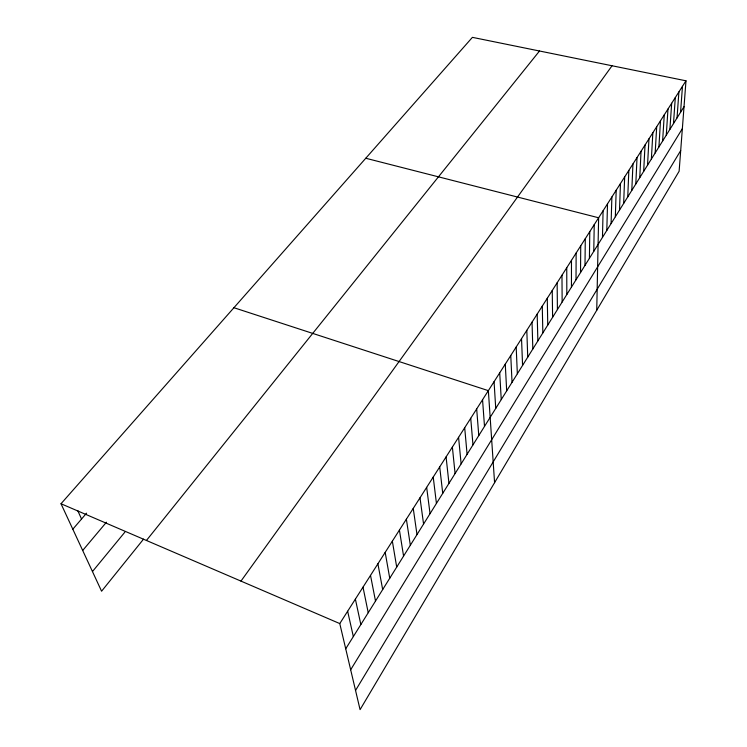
<?xml version="1.0" encoding="UTF-8"?>
<svg xmlns="http://www.w3.org/2000/svg" width="747" height="747" viewBox="0 0 747 747"><rect width="100%" height="100%" fill="white"/><g stroke="black" fill="none" stroke-linecap="round" stroke-linejoin="round"><path stroke-width="1.12" d="M571.446 287.091L571.474 260.348M576.021 279.77L576.133 253.037M580.531 272.534L580.736 245.819M584.994 265.381L585.293 238.685M589.411 258.313L589.785 231.635M593.772 251.328L594.229 224.66M596.741 310.257L598.627 217.779L365.759 158.252M602.465 237.387L603.09 210.766M606.807 230.44L607.516 203.838M611.093 223.568L611.877 196.993M615.332 216.779L616.191 190.233M619.524 210.066L620.458 183.547M623.661 203.436L624.669 176.936M627.76 196.872L628.834 170.409M631.803 190.382L632.952 163.957M635.809 183.977L637.023 157.57M639.768 177.627L641.047 151.267M643.681 171.362L645.025 145.03M647.546 165.162L648.966 138.858M651.375 159.027L652.85 132.761M655.166 152.958L656.697 126.729M658.91 146.954L660.497 120.771M662.617 141.024L664.26 114.87M666.277 135.151L667.986 109.043M669.9 129.343L671.665 103.273M673.486 123.591L675.307 97.558M677.034 117.905L678.902 91.918M680.554 112.283L682.469 86.335M685.989 80.807L679.126 171.231L360.073 709.65L339.773 623.577L685.989 80.807L472.412 37.35L61.011 503.749L101.583 591.213L143.527 539.147M355.544 690.443L680.694 150.567M350.67 669.77L682.356 128.643M345.721 648.779L684.028 106.718M240.973 581.101L612.045 65.764M146.431 540.464L539.511 51.001M92.46 571.558L124.861 532.153M82.684 550.483L106.447 522.2M72.814 529.193L86.568 513.18M233.923 307.717L488.351 390.653L494.579 482.655M61.011 503.749L339.773 623.577M77.707 510.528L81.544 519.034M347.644 611.251L353.34 636.575M355.385 599.113L360.838 624.557M363.005 587.161L368.224 612.717M370.512 575.395L375.508 601.055M377.898 563.808L382.679 589.56M385.181 552.397L389.747 578.243M392.352 541.155L396.704 567.085M399.421 530.071L403.567 556.085M406.377 519.165L410.336 545.254M413.24 508.408L416.994 534.572M420.001 497.81L423.568 524.039M426.658 487.371L430.048 513.656M433.223 477.072L436.435 503.422M439.703 466.931L442.738 493.328M446.08 456.921L448.956 483.374M452.374 447.061L455.082 473.551M458.574 437.331L461.123 463.868M464.699 427.742L467.09 454.316M470.731 418.273L472.972 444.885M476.679 408.945L478.78 435.585M482.553 399.738L484.504 426.406M494.066 381.698L495.737 408.413M499.706 372.856L501.246 399.589M505.271 364.125L506.681 390.877M510.761 355.516L512.04 382.277M516.186 347.019L517.344 373.789M521.537 338.634L522.573 365.414M526.812 330.351L527.737 357.141M532.032 322.172L532.835 348.97M537.177 314.104L537.868 340.893M542.266 306.13L542.845 332.929M547.28 298.268L547.756 325.057M552.238 290.49L552.612 317.279M557.141 282.814L557.411 309.594M561.977 275.232L562.146 302.003M566.749 267.743L566.824 294.505"/></g></svg>
